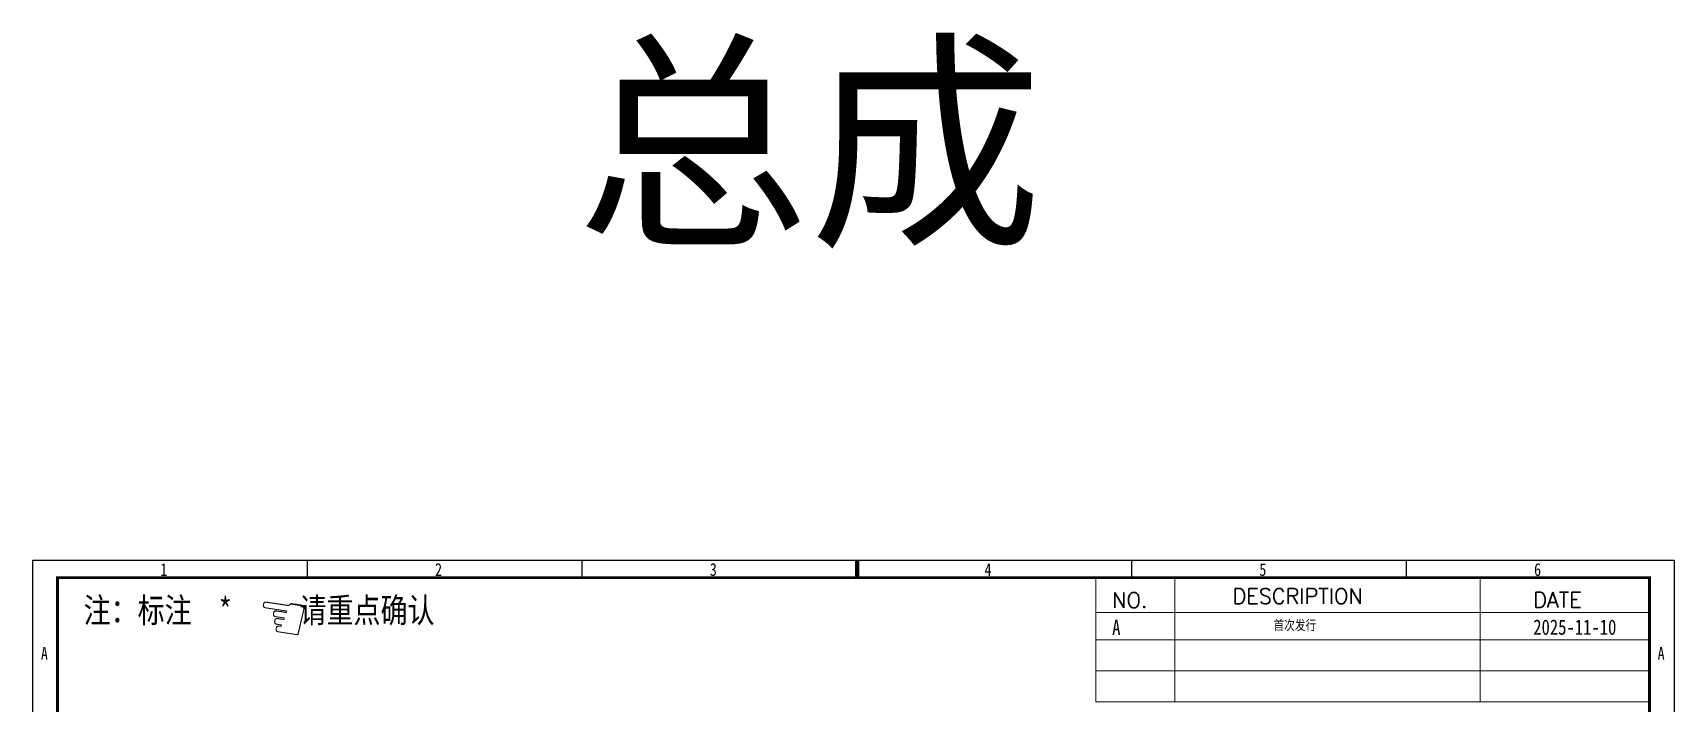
# Model space of a CAD drawing. Header units: inches. Extents: x 265 to 1423, y -753 to -394.
# Drawn here: x 1074.6 to 1420.5, y -535.6 to -394.3 of the extents above; entities that cross this region are included whole.
import ezdxf

# ---------------------------------------------------------------- set-up
doc = ezdxf.new("R2010")
doc.units = ezdxf.units.IN
doc.header["$LTSCALE"] = 0.909449
doc.header["$MEASUREMENT"] = 0
doc.layers.get('0').update_dxf_attribs({"linetype": 'CONTINUOUS'})
doc.layers.add('DIM', color=7, linetype='CONTINUOUS')
doc.layers.add('剖面', color=7, linetype='CONTINUOUS', lineweight=13)
doc.styles.add('romans', font='romans.shx')
doc.styles.add('RS', font='txt.shx', dxfattribs={"width": 0.95})
doc.styles.get("Standard").update_dxf_attribs({"font": 'txt', "width": 0.8})
doc.styles.add('XR', font='simhei.ttf')
doc.styles.add('宋体', font='SimSun.ttf', dxfattribs={"width": 0.8})

# ---------------------------------------------------------------- blocks, each defined once
blk = doc.blocks.new('A$C5D5B2502')
at = {"color": 3, "lineweight": 9, "extrusion": (0, 0, -1), "insert": (0.313, 2.205), "char_height": 2.2, "width": 1.7931, "attachment_point": 1, "text_direction": (0.707107, -0.707107, 0), "style": 'RS'}
blk.add_mtext('\\fWingdings|b0|i0|c2|p2;E', dxfattribs=at)
blk = doc.blocks.new('3')
at = {"layer": 'DIM', "extrusion": (0, 0, -1), "xscale": 1.882916887164354, "yscale": 1.882916887164354, "zscale": -1.882916887163784, "rotation": 180}
blk.add_blockref('A$C5D5B2502', (-1621.2, 1416.43), dxfattribs=at)

msp = doc.modelspace()

# ---------------------------------------------------------------- linework, layer by layer
for p, q in [((1132.502, -509.2), (1132.502, -505.52)), ((1190.406, -509.2), (1190.406, -505.52)), ((1306.214, -509.2), (1306.214, -505.52)), ((1364.118, -509.2), (1364.118, -505.52))]:
    msp.add_line(p, q)
msp.add_lwpolyline([(1248.31, -509.2, 0, 4.679, 0), (1248.31, -507.243, 0.936, 0.936, 0), (1248.31, -505.52, 0.936, 0.936, 0)], format="xyseb")
msp.add_lwpolyline([(1074.598, -505.52), (1420.513, -505.52), (1420.513, -750.85), (1074.598, -750.85), (1074.598, -505.52)])
at = {"color": 7, "linetype": 'Continuous', "const_width": 0.595}
msp.add_lwpolyline([(1079.786, -747.17), (1415.324, -747.17), (1415.324, -509.2), (1079.786, -509.2)], close=True, dxfattribs=at)
at = {"lineweight": 9}
for points in [[(1298.641, -509.2), (1298.641, -528.826), (1415.324, -528.826)], [(1315.296, -509.2), (1315.296, -528.826)], [(1379.629, -509.2), (1379.629, -528.826)], [(1298.641, -515.742), (1298.641, -535.368), (1415.324, -535.368)], [(1298.641, -516.532), (1415.324, -516.532)], [(1315.296, -515.742), (1315.296, -535.368)], [(1379.629, -515.742), (1379.629, -535.368)]]:
    msp.add_lwpolyline(points, dxfattribs=at)
msp.add_lwpolyline([(1415.324, -522.284), (1298.641, -522.284)], close=True, dxfattribs=at)
msp.add_lwpolyline([(1415.324, -522.284), (1298.641, -522.284)], close=True, dxfattribs=at)

# ---------------------------------------------------------------- block references
at = {"layer": '剖面', "xscale": 2.457504553067199, "yscale": 2.457504553067199, "zscale": 2.457504553067199, "rotation": 306.3439900159003}
msp.add_blockref('3', (-4034.962, 642.138), dxfattribs=at)

# ---------------------------------------------------------------- texts
at = {"lineweight": 9, "style": 'romans'}
for s, height, p in [('DESCRIPTION', 3.21872, (1327.448, -514.692)), ('NO.', 3.2187, (1302.069, -515.522)), ('DATE', 3.2187, (1390.81, -515.468))]:
    msp.add_text(s, height=height, dxfattribs=at).set_placement(p)
at = {"color": 1, "lineweight": 9, "style": '宋体', "width": 0.8}
for s, height, p in [('A', 3.219, (1302.069, -521.273)), ('首次发行', 2.06, (1336.064, -520.237)), ('2025-11-10', 3.2187, (1390.81, -521.22))]:
    msp.add_text(s, height=height, dxfattribs=at).set_placement(p)
at = {"color": 1, "insert": (1189.148, -399.535), "char_height": 36, "width": 230.43966, "attachment_point": 1, "style": 'XR'}
msp.add_mtext('总成', dxfattribs=at)
at = {"char_height": 2.699, "attachment_point": 1}
for s, insert, width in [('1', (1101.468, -506.13), 4.58438), ('2', (1159.373, -506.13), 2.2306), ('3', (1217.277, -506.13), 6.02787), ('4', (1275.181, -506.13), 2.1774), ('5', (1333.085, -506.13), 2.2572), ('6', (1390.989, -506.13), 5.54882), ('A', (1076.296, -523.801), 14.74619), ('A', (1417.022, -523.801), 14.74619)]:
    msp.add_mtext(s, dxfattribs=dict(at, insert=insert, width=width))
at = {"layer": 'DIM', "insert": (1085.299, -513.441), "char_height": 5.21794, "width": 121.66115, "attachment_point": 1}
msp.add_mtext('{\\fSimSun|b0|i0|c134|p2;注：标注  \\C1;*\\C256;     请重点确认}', dxfattribs=at)

doc.saveas('drawing.dxf')
